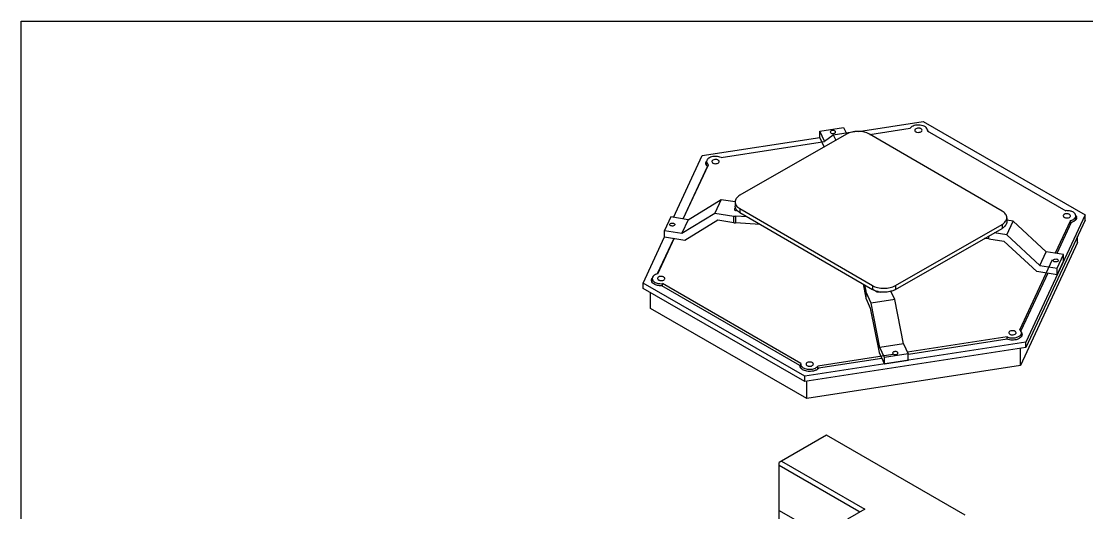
# Model space of a CAD drawing. Header units: millimetres. Extents: x 0 to 1189, y 0 to 841.
# Drawn here: x 0 to 652, y 540 to 841 of the extents above; entities that cross this region are included whole.
import ezdxf

# ---------------------------------------------------------------- set-up
doc = ezdxf.new("R2010")
doc.units = ezdxf.units.MM
doc.header["$LTSCALE"] = 65.395
doc.layers.get('0').update_dxf_attribs({"linetype": 'CONTINUOUS'})
doc.layers.add('AXIS', color=7, linetype='CONTINUOUS')
doc.layers.add('SURFACES', color=7, linetype='CONTINUOUS')

msp = doc.modelspace()

# ---------------------------------------------------------------- linework, layer by layer
at = {"color": 7, "linetype": 'Continuous'}
for p, q in [((0, 0), (0, 841)), ((0, 841), (1189, 841)), ((488.62, 773.73), (503.1, 775.97)), ((503.1, 775.97), (504.67, 772.61)), ((504.93, 771.83), (439.71, 734.37)), ((488.62, 769.65), (488.62, 773.73)), ((491.48, 767.56), (488.62, 773.73)), ((488.62, 769.65), (491.25, 763.97)), ((491.48, 767.56), (496.89, 771.4)), ((496.89, 771.4), (511.38, 773.65)), ((496.89, 771.4), (498.43, 768.09)), ((511.38, 773.65), (511.45, 773.5)), ((600.19, 724.74), (519.08, 771.81)), ((404.94, 719.94), (419.87, 752.12)), ((419.87, 751.82), (419.87, 752.12)), ((436.77, 730.27), (436.77, 727.82)), ((439.68, 726.2), (520.79, 679.13)), ((439.68, 723.75), (520.79, 676.68)), ((444.23, 721.11), (437.12, 721.56)), ((452.12, 716.53), (437.12, 717.48)), ((603.1, 720.67), (603.1, 718.22)), ((642.48, 717.63), (633.75, 698.81)), ((534.93, 679.11), (600.15, 716.58)), ((534.93, 676.66), (600.15, 714.13)), ((389.36, 686.37), (399.29, 707.76)), ((592.11, 707.71), (589.3, 707.89)), ((646.37, 705.43), (611.36, 630)), ((646.37, 705.43), (646.37, 709.35)), ((628.1, 686.63), (611.69, 651.28)), ((476.51, 630.09), (391.94, 678.92)), ((515.14, 679.96), (516.74, 671.51)), ((516.01, 679.46), (516.74, 675.59)), ((385.06, 665.01), (385.06, 674.72)), ((520.04, 668.28), (516.95, 674.94)), ((534.53, 670.52), (532.2, 675.55)), ((480.7, 609.79), (385.06, 665.01)), ((516.95, 670.85), (519.54, 665.28)), ((603.22, 646.21), (542.86, 636.87)), ((528.32, 634.93), (525.45, 641.1)), ((539.94, 643.35), (542.81, 637.17)), ((611.36, 630), (611.36, 640.61)), ((526.69, 634.37), (487.86, 628.36)), ((524.95, 638.1), (528.32, 630.85)), ((476.5, 629.93), (476.51, 630.09)), ((476.51, 629.93), (476.51, 630.09)), ((611.36, 630), (480.7, 609.79)), ((480.7, 609.79), (480.7, 620.4)), ((492.78, 587.47), (463.79, 570.73)), ((577.63, 538.48), (492.78, 587.47)), ((463.79, 524.74), (463.79, 570.73)), ((463.79, 569.1), (512.58, 540.93)), ((465.2, 571.55), (516.12, 542.15)), ((463.79, 541.34), (489.71, 526.37)), ((516.12, 542.15), (505.51, 536.03)), ((512.58, 540.93), (512.58, 540.11))]:
    msp.add_line(p, q, dxfattribs=at)
at = {"color": 9, "linetype": 'Continuous'}
for p, q in [((439.68, 726.2), (439.68, 723.75)), ((600.15, 716.58), (600.15, 714.13)), ((520.79, 679.13), (520.79, 676.68)), ((534.93, 679.11), (534.93, 676.66)), ((516.95, 670.85), (516.95, 674.94))]:
    msp.add_line(p, q, dxfattribs=at)
at = {"color": 7, "linetype": 'Continuous'}
for centre, radius, start, end in [((442.38, 729.21), 6.04, 224.14904, 224.83752), ((643.75, 720.72), 2.02, 359.9869, 10.50932), ((526.85, 687.7), 12.59, 248.80803, 251.08327), ((523.3, 676.09), 0.612, 204.92659, 209.14266), ((527.15, 688.58), 13.52, 251.08968, 254.03223), ((527.67, 690.64), 15.65, 258.8204, 259.40884), ((527.73, 690.95), 15.96, 259.41228, 261.12298), ((527.8, 691.39), 16.4, 261.12397, 263.36664), ((610.41, 649.09), 2.1, 6.77723, 16.53161), ((610.5, 649.1), 2.01, 0.04764, 6.71997), ((478.5, 629.92), 2, 179.93833, 183.70518), ((483.79, 632.6), 5.92, 295.8949, 300.83137)]:
    msp.add_arc(centre, radius, start, end, dxfattribs=at)
for points, knots in [([(495.51, 773.83), (495.44, 773.79), (495.21, 773.64), (495.04, 773.37), (495.04, 773.18)], [0, 0, 0, 0, 0.29449, 1, 1, 1, 1]), ([(495.04, 773.18), (495.04, 772.98), (495.32, 772.55), (496.06, 772.27), (496.93, 772.22), (497.52, 772.38), (497.77, 772.52)], [0, 0, 0, 0, 0.183509, 0.435119, 0.728337, 1, 1, 1, 1]), ([(498.24, 773.17), (498.24, 773.37), (497.95, 773.8), (497.21, 774.08), (496.35, 774.13), (495.75, 773.97), (495.51, 773.83)], [0, 0, 0, 0, 0.183509, 0.435119, 0.728337, 1, 1, 1, 1]), ([(497.77, 772.52), (497.84, 772.56), (498.06, 772.71), (498.24, 772.98), (498.24, 773.17)], [0, 0, 0, 0, 0.29449, 1, 1, 1, 1]), ([(512.01, 773.51), (510.73, 773.51), (508.28, 773.25), (505.94, 772.41), (504.93, 771.83)], [0, 0, 0, 0, 0.525401, 1, 1, 1, 1]), ([(519.08, 771.81), (518.07, 772.39), (515.74, 773.24), (513.3, 773.51), (512.01, 773.51)], [0, 0, 0, 0, 0.474274, 1, 1, 1, 1]), ([(547.37, 775.16), (547.19, 775.05), (546.87, 774.81), (546.71, 774.41), (546.71, 774.24)], [0, 0, 0, 0, 0.550751, 1, 1, 1, 1]), ([(546.71, 774.24), (546.71, 773.97), (547, 773.53), (547.55, 773.21), (548.32, 772.95), (549.38, 772.9), (550.21, 773.12), (550.56, 773.32)], [0, 0, 0, 0, 0.183291, 0.301475, 0.436206, 0.728901, 1, 1, 1, 1]), ([(551.21, 774.24), (551.21, 774.51), (550.93, 774.94), (550.38, 775.27), (549.61, 775.53), (548.55, 775.58), (547.72, 775.36), (547.37, 775.16)], [0, 0, 0, 0, 0.183291, 0.301475, 0.436206, 0.728901, 1, 1, 1, 1]), ([(550.56, 773.32), (550.74, 773.43), (551.06, 773.67), (551.21, 774.06), (551.21, 774.24)], [0, 0, 0, 0, 0.550751, 1, 1, 1, 1]), ([(554.42, 774.64), (554.49, 774.56), (554.73, 774.23), (554.89, 773.84), (554.95, 773.55)], [0, 0, 0, 0, 0.265628, 1, 1, 1, 1]), ([(427.11, 755.04), (427.11, 755.31), (426.83, 755.75), (426.28, 756.07), (425.5, 756.33), (424.45, 756.39), (423.62, 756.16), (423.27, 755.96)], [0, 0, 0, 0, 0.183291, 0.301475, 0.436206, 0.728901, 1, 1, 1, 1]), ([(418.92, 754), (418.92, 754.11), (418.96, 754.59), (419.17, 755.04), (419.38, 755.33)], [0, 0, 0, 0, 0.240541, 1, 1, 1, 1]), ([(419.32, 752.75), (419.26, 752.84), (419.03, 753.22), (418.92, 753.67), (418.92, 754)], [0, 0, 0, 0, 0.264774, 1, 1, 1, 1]), ([(423.27, 755.96), (423.09, 755.85), (422.77, 755.61), (422.61, 755.22), (422.61, 755.04)], [0, 0, 0, 0, 0.550751, 1, 1, 1, 1]), ([(422.61, 755.04), (422.61, 754.77), (422.89, 754.34), (423.45, 754.01), (424.22, 753.75), (425.27, 753.7), (426.11, 753.92), (426.45, 754.12)], [0, 0, 0, 0, 0.183291, 0.301475, 0.436206, 0.728901, 1, 1, 1, 1]), ([(426.45, 754.12), (426.64, 754.23), (426.96, 754.48), (427.11, 754.87), (427.11, 755.04)], [0, 0, 0, 0, 0.550751, 1, 1, 1, 1]), ([(439.71, 734.37), (439.27, 734.11), (438.47, 733.56), (437.52, 732.56), (436.91, 731.45), (436.77, 730.65), (436.77, 730.27)], [0, 0, 0, 0, 0.289946, 0.549249, 0.782369, 1, 1, 1, 1]), ([(436.77, 730.27), (436.77, 729.89), (436.91, 729.1), (437.51, 728), (438.45, 727), (439.24, 726.45), (439.68, 726.2)], [0, 0, 0, 0, 0.217912, 0.45115, 0.710347, 1, 1, 1, 1]), ([(436.87, 726.48), (436.8, 726.44), (436.59, 726.3), (436.43, 726.05), (436.43, 725.86)], [0, 0, 0, 0, 0.294726, 1, 1, 1, 1]), ([(436.43, 725.86), (436.43, 725.66), (436.77, 725.2), (437.26, 725.07), (437.54, 725.03)], [0, 0, 0, 0, 0.415619, 1, 1, 1, 1]), ([(437.52, 725.63), (437.28, 725.96), (436.91, 726.66), (436.77, 727.44), (436.77, 727.82)], [0, 0, 0, 0, 0.516887, 1, 1, 1, 1]), ([(438.04, 725), (438, 725.05), (437.81, 725.25), (437.64, 725.46), (437.52, 725.63)], [0, 0, 0, 0, 0.256591, 1, 1, 1, 1]), ([(439.68, 723.75), (439.53, 723.84), (438.96, 724.19), (438.44, 724.6), (438.1, 724.95)], [0, 0, 0, 0, 0.263603, 1, 1, 1, 1]), ([(603.1, 720.67), (603.1, 721.05), (602.96, 721.84), (602.36, 722.94), (601.41, 723.94), (600.62, 724.49), (600.19, 724.74)], [0, 0, 0, 0, 0.217912, 0.45115, 0.710347, 1, 1, 1, 1]), ([(600.15, 716.58), (600.59, 716.83), (601.39, 717.38), (602.35, 718.38), (602.96, 719.49), (603.1, 720.29), (603.1, 720.67)], [0, 0, 0, 0, 0.289946, 0.549249, 0.782369, 1, 1, 1, 1]), ([(603.1, 718.22), (603.1, 717.84), (602.96, 717.04), (602.35, 715.93), (601.39, 714.93), (600.59, 714.38), (600.15, 714.13)], [0, 0, 0, 0, 0.217631, 0.450751, 0.710054, 1, 1, 1, 1]), ([(638.22, 722.71), (638.04, 722.6), (637.72, 722.36), (637.56, 721.96), (637.56, 721.79)], [0, 0, 0, 0, 0.550751, 1, 1, 1, 1]), ([(637.56, 721.79), (637.56, 721.52), (637.84, 721.08), (638.4, 720.76), (639.17, 720.5), (640.22, 720.44), (641.06, 720.67), (641.4, 720.87)], [0, 0, 0, 0, 0.183291, 0.301475, 0.436206, 0.728901, 1, 1, 1, 1]), ([(642.06, 721.79), (642.06, 722.06), (641.78, 722.49), (641.23, 722.82), (640.45, 723.08), (639.4, 723.13), (638.57, 722.91), (638.22, 722.71)], [0, 0, 0, 0, 0.183291, 0.301475, 0.436206, 0.728901, 1, 1, 1, 1]), ([(641.4, 720.87), (641.59, 720.98), (641.91, 721.22), (642.06, 721.61), (642.06, 721.79)], [0, 0, 0, 0, 0.550751, 1, 1, 1, 1]), ([(644.36, 718.49), (644.23, 718.4), (643.64, 718.04), (642.99, 717.78), (642.48, 717.63)], [0, 0, 0, 0, 0.233611, 1, 1, 1, 1]), ([(645.52, 719.71), (645.46, 719.6), (645.15, 719.12), (644.72, 718.74), (644.36, 718.49)], [0, 0, 0, 0, 0.230003, 1, 1, 1, 1]), ([(645.29, 722.1), (645.34, 722.02), (645.55, 721.71), (645.69, 721.36), (645.74, 721.09)], [0, 0, 0, 0, 0.263891, 1, 1, 1, 1]), ([(645.78, 720.72), (645.78, 720.46), (645.71, 720.11), (645.56, 719.79), (645.52, 719.71)], [0, 0, 0, 0, 0.740193, 1, 1, 1, 1]), ([(393.86, 683.39), (393.86, 683.66), (393.58, 684.1), (393.02, 684.42), (392.25, 684.69), (391.2, 684.74), (390.37, 684.51), (390.02, 684.31)], [0, 0, 0, 0, 0.183291, 0.301475, 0.436206, 0.728901, 1, 1, 1, 1]), ([(385.65, 682.38), (385.65, 682.5), (385.69, 682.99), (385.92, 683.46), (386.15, 683.76)], [0, 0, 0, 0, 0.239863, 1, 1, 1, 1]), ([(385.93, 681.32), (385.88, 681.41), (385.72, 681.74), (385.65, 682.11), (385.65, 682.38)], [0, 0, 0, 0, 0.260535, 1, 1, 1, 1]), ([(387.1, 680.11), (386.97, 680.2), (386.52, 680.53), (386.13, 680.96), (385.93, 681.32)], [0, 0, 0, 0, 0.272843, 1, 1, 1, 1]), ([(391.94, 678.92), (391.05, 678.89), (389.36, 679.05), (387.76, 679.68), (387.1, 680.11)], [0, 0, 0, 0, 0.530483, 1, 1, 1, 1]), ([(390.02, 684.31), (389.83, 684.2), (389.51, 683.96), (389.36, 683.57), (389.36, 683.39)], [0, 0, 0, 0, 0.550751, 1, 1, 1, 1]), ([(389.36, 683.39), (389.36, 683.12), (389.64, 682.69), (390.2, 682.36), (390.97, 682.1), (392.02, 682.05), (392.85, 682.27), (393.2, 682.47)], [0, 0, 0, 0, 0.183291, 0.301475, 0.436206, 0.728901, 1, 1, 1, 1]), ([(393.2, 682.47), (393.39, 682.58), (393.71, 682.83), (393.86, 683.22), (393.86, 683.39)], [0, 0, 0, 0, 0.550751, 1, 1, 1, 1]), ([(520.79, 679.13), (521.79, 678.55), (524.12, 677.7), (527.85, 677.29), (531.59, 677.69), (533.93, 678.53), (534.93, 679.11)], [0, 0, 0, 0, 0.236985, 0.499679, 0.762548, 1, 1, 1, 1]), ([(522.3, 675.96), (522.17, 676.02), (521.65, 676.23), (521.15, 676.48), (520.79, 676.68)], [0, 0, 0, 0, 0.258345, 1, 1, 1, 1]), ([(522.77, 675.79), (522.93, 675.51), (523.67, 675.16), (524.41, 675.16), (524.8, 675.26)], [0, 0, 0, 0, 0.442323, 1, 1, 1, 1]), ([(524.64, 675.29), (524.54, 675.31), (524.13, 675.4), (523.73, 675.5), (523.43, 675.58)], [0, 0, 0, 0, 0.253189, 1, 1, 1, 1]), ([(532.2, 675.55), (531.19, 675.27), (529.09, 674.93), (526.97, 674.97), (525.9, 675.1)], [0, 0, 0, 0, 0.493331, 1, 1, 1, 1]), ([(534.93, 676.66), (534.73, 676.55), (533.86, 676.09), (532.92, 675.75), (532.2, 675.55)], [0, 0, 0, 0, 0.237023, 1, 1, 1, 1]), ([(607.26, 645.67), (606.91, 645.64), (605.55, 645.61), (604.17, 645.85), (603.22, 646.21)], [0, 0, 0, 0, 0.258083, 1, 1, 1, 1]), ([(604.97, 651.06), (604.78, 650.95), (604.46, 650.71), (604.31, 650.31), (604.31, 650.14)], [0, 0, 0, 0, 0.550751, 1, 1, 1, 1]), ([(604.31, 650.14), (604.31, 649.87), (604.59, 649.43), (605.15, 649.11), (605.92, 648.85), (606.97, 648.8), (607.8, 649.02), (608.15, 649.22)], [0, 0, 0, 0, 0.183291, 0.301475, 0.436206, 0.728901, 1, 1, 1, 1]), ([(608.81, 650.14), (608.81, 650.41), (608.53, 650.84), (607.97, 651.17), (607.2, 651.43), (606.15, 651.48), (605.32, 651.26), (604.97, 651.06)], [0, 0, 0, 0, 0.183291, 0.301475, 0.436206, 0.728901, 1, 1, 1, 1]), ([(610.94, 646.77), (610.7, 646.62), (609.55, 646.02), (608.25, 645.74), (607.26, 645.67)], [0, 0, 0, 0, 0.227948, 1, 1, 1, 1]), ([(608.15, 649.22), (608.34, 649.33), (608.66, 649.57), (608.81, 649.96), (608.81, 650.14)], [0, 0, 0, 0, 0.550751, 1, 1, 1, 1]), ([(612.17, 647.97), (612.1, 647.85), (611.77, 647.38), (611.32, 647.01), (610.94, 646.77)], [0, 0, 0, 0, 0.229729, 1, 1, 1, 1]), ([(612.03, 650.45), (612.08, 650.39), (612.24, 650.15), (612.36, 649.89), (612.42, 649.69)], [0, 0, 0, 0, 0.261006, 1, 1, 1, 1]), ([(612.51, 649.11), (612.51, 649.01), (612.48, 648.61), (612.33, 648.22), (612.17, 647.97)], [0, 0, 0, 0, 0.243018, 1, 1, 1, 1]), ([(533.66, 638.38), (533.59, 638.34), (533.36, 638.19), (533.19, 637.92), (533.19, 637.73)], [0, 0, 0, 0, 0.29449, 1, 1, 1, 1]), ([(533.19, 637.73), (533.19, 637.53), (533.47, 637.1), (534.21, 636.82), (535.08, 636.77), (535.67, 636.93), (535.92, 637.07)], [0, 0, 0, 0, 0.183509, 0.435119, 0.728337, 1, 1, 1, 1]), ([(536.39, 637.72), (536.39, 637.92), (536.1, 638.36), (535.36, 638.63), (534.5, 638.68), (533.9, 638.52), (533.66, 638.38)], [0, 0, 0, 0, 0.183509, 0.435119, 0.728337, 1, 1, 1, 1]), ([(535.92, 637.07), (535.99, 637.11), (536.21, 637.26), (536.39, 637.53), (536.39, 637.72)], [0, 0, 0, 0, 0.29449, 1, 1, 1, 1]), ([(478.15, 627.54), (478.01, 627.62), (477.53, 627.94), (477.1, 628.36), (476.87, 628.72)], [0, 0, 0, 0, 0.272672, 1, 1, 1, 1]), ([(483.67, 626.52), (482.68, 626.41), (480.76, 626.47), (478.91, 627.07), (478.15, 627.54)], [0, 0, 0, 0, 0.525781, 1, 1, 1, 1]), ([(480.87, 631.86), (480.68, 631.75), (480.36, 631.51), (480.21, 631.12), (480.21, 630.94)], [0, 0, 0, 0, 0.550751, 1, 1, 1, 1]), ([(480.21, 630.94), (480.21, 630.67), (480.49, 630.24), (481.04, 629.91), (481.82, 629.65), (482.87, 629.6), (483.7, 629.82), (484.05, 630.02)], [0, 0, 0, 0, 0.183291, 0.301475, 0.436206, 0.728901, 1, 1, 1, 1]), ([(484.71, 630.94), (484.71, 631.21), (484.43, 631.65), (483.87, 631.97), (483.1, 632.23), (482.05, 632.29), (481.22, 632.06), (480.87, 631.86)], [0, 0, 0, 0, 0.183291, 0.301475, 0.436206, 0.728901, 1, 1, 1, 1]), ([(486.37, 627.27), (486.17, 627.18), (485.31, 626.81), (484.38, 626.61), (483.67, 626.52)], [0, 0, 0, 0, 0.235288, 1, 1, 1, 1]), ([(484.05, 630.02), (484.24, 630.13), (484.56, 630.38), (484.71, 630.77), (484.71, 630.94)], [0, 0, 0, 0, 0.550751, 1, 1, 1, 1]), ([(487.86, 628.36), (487.79, 628.28), (487.48, 627.96), (487.11, 627.69), (486.82, 627.52)], [0, 0, 0, 0, 0.234139, 1, 1, 1, 1])]:
    msp.add_open_spline(points, degree=3, knots=knots, dxfattribs=at)
for points in [[(419.57, 752.43), (419.48, 752.53), (419.4, 752.64), (419.32, 752.75)], [(419.87, 752.12), (419.77, 752.22), (419.66, 752.32), (419.57, 752.43)], [(436.87, 726.48), (436.92, 726.5), (436.97, 726.53), (437.02, 726.55)], [(438.05, 725), (437.88, 724.99), (437.71, 725), (437.54, 725.03)], [(516.74, 675.59), (516.78, 675.36), (516.86, 675.14), (516.95, 674.94)], [(516.74, 671.51), (516.78, 671.28), (516.86, 671.06), (516.95, 670.85)], [(476.69, 629.05), (476.59, 629.28), (476.52, 629.54), (476.51, 629.79)], [(476.87, 628.72), (476.81, 628.83), (476.75, 628.94), (476.69, 629.05)]]:
    msp.add_open_spline(points, degree=3, dxfattribs=at)
at = {"layer": 'AXIS', "color": 7, "linetype": 'Continuous'}
for p, q in [((519.31, 771.67), (543.9, 775.47)), ((554.42, 773.85), (639.13, 724.94)), ((428.18, 757.57), (491.51, 767.37)), ((405.07, 719.92), (420.48, 753.13)), ((419.36, 752.69), (419.36, 755.04)), ((641.95, 718.86), (632.72, 698.97)), ((641.95, 716.49), (641.95, 718.86)), ((645.31, 719.39), (645.31, 721.79)), ((389.47, 686.32), (399.66, 708.26)), ((630.76, 694.74), (610.95, 652.06)), ((386.11, 681.04), (386.11, 683.39)), ((392.29, 678.71), (392.29, 680.24)), ((477, 631.33), (392.29, 680.24)), ((603.24, 647.61), (542.34, 638.19)), ((603.24, 646.21), (603.24, 647.61)), ((612.06, 647.81), (612.06, 650.14)), ((533.33, 636.79), (487.53, 629.71)), ((476.96, 628.61), (476.96, 630.94)), ((487.53, 628.03), (487.53, 629.71))]:
    msp.add_line(p, q, dxfattribs=at)
for centre, start, end in [((552.6, 774.24), 347.7964, 359.79753), ((478.82, 630.94), 167.7964, 179.79753)]:
    msp.add_arc(centre, 1.86, start, end, dxfattribs=at)
for points, knots in [([(554.46, 774.23), (554.47, 774.6), (554.2, 775.42), (553.19, 776.36), (551.76, 777.04), (550.04, 777.41), (548.19, 777.44), (546.03, 777.06), (544.48, 776.27), (543.9, 775.47)], [0, 0, 0, 0, 0.08949, 0.195339, 0.322583, 0.466446, 0.617057, 0.76285, 1, 1, 1, 1]), ([(428.18, 757.57), (427.3, 757.96), (425.35, 758.35), (422.91, 758.12), (421.19, 757.46), (420.2, 756.8), (419.53, 755.98), (419.36, 755.34), (419.36, 755.04)], [0, 0, 0, 0, 0.279536, 0.568827, 0.699899, 0.814862, 0.913098, 1, 1, 1, 1]), ([(419.36, 755.04), (419.36, 754.93), (419.41, 754.44), (419.64, 753.99), (419.87, 753.71)], [0, 0, 0, 0, 0.238718, 1, 1, 1, 1]), ([(419.87, 753.71), (419.92, 753.65), (420.1, 753.44), (420.31, 753.25), (420.48, 753.13)], [0, 0, 0, 0, 0.23931, 1, 1, 1, 1]), ([(645.31, 721.79), (645.31, 722.25), (644.86, 723.3), (643.38, 724.32), (641.39, 724.93), (639.9, 725), (639.13, 724.94)], [0, 0, 0, 0, 0.184168, 0.414677, 0.694939, 1, 1, 1, 1]), ([(641.95, 718.86), (642.26, 718.94), (643.31, 719.26), (644.32, 719.85), (644.82, 720.47)], [0, 0, 0, 0, 0.283769, 1, 1, 1, 1]), ([(644.82, 720.47), (644.89, 720.57), (645.16, 720.96), (645.31, 721.44), (645.31, 721.79)], [0, 0, 0, 0, 0.268774, 1, 1, 1, 1]), ([(389.47, 686.32), (389, 686.2), (388.13, 685.91), (387.04, 685.24), (386.3, 684.39), (386.11, 683.71), (386.11, 683.39)], [0, 0, 0, 0, 0.305581, 0.57373, 0.801065, 1, 1, 1, 1]), ([(386.11, 683.39), (386.11, 683.11), (386.26, 682.51), (386.63, 682.02), (386.86, 681.8)], [0, 0, 0, 0, 0.471828, 1, 1, 1, 1]), ([(386.86, 681.8), (387.48, 681.18), (389.31, 680.33), (391.25, 680.17), (392.29, 680.24)], [0, 0, 0, 0, 0.455872, 1, 1, 1, 1]), ([(603.24, 647.61), (603.91, 647.32), (605.38, 646.95), (607.63, 646.93), (609.71, 647.42), (610.9, 648.13), (611.33, 648.56)], [0, 0, 0, 0, 0.255279, 0.527112, 0.783943, 1, 1, 1, 1]), ([(611.33, 648.56), (611.55, 648.78), (611.92, 649.26), (612.06, 649.86), (612.06, 650.14)], [0, 0, 0, 0, 0.527612, 1, 1, 1, 1]), ([(612.06, 650.14), (612.06, 650.25), (612.02, 650.74), (611.78, 651.19), (611.55, 651.47)], [0, 0, 0, 0, 0.238718, 1, 1, 1, 1]), ([(477.06, 630.33), (477.09, 630.24), (477.24, 629.9), (477.47, 629.59), (477.67, 629.38)], [0, 0, 0, 0, 0.236236, 1, 1, 1, 1]), ([(477.67, 629.38), (478.18, 628.86), (479.67, 628.06), (482.19, 627.65), (484.77, 627.92), (486.36, 628.62), (486.96, 629.11)], [0, 0, 0, 0, 0.223632, 0.492098, 0.765154, 1, 1, 1, 1])]:
    msp.add_open_spline(points, degree=3, knots=knots, dxfattribs=at)
for points in [[(611.28, 651.77), (611.17, 651.87), (611.06, 651.97), (610.95, 652.06)], [(611.55, 651.47), (611.47, 651.58), (611.37, 651.68), (611.28, 651.77)], [(476.96, 630.95), (476.96, 630.74), (477, 630.53), (477.06, 630.33)], [(486.96, 629.11), (487.06, 629.2), (487.17, 629.3), (487.27, 629.4)], [(487.27, 629.4), (487.36, 629.5), (487.45, 629.6), (487.53, 629.71)]]:
    msp.add_open_spline(points, degree=3, dxfattribs=at)
at = {"layer": 'SURFACES', "color": 7, "linetype": 'Continuous'}
for p, q in [((512.37, 773.5), (551.95, 779.62)), ((551.95, 779.62), (650.94, 722.47)), ((416.72, 758.7), (488.59, 769.82)), ((399.14, 720.83), (416.72, 758.7)), ((408.14, 719.44), (428.35, 731.83)), ((428.35, 731.83), (424.46, 723.46)), ((428.35, 731.83), (436.81, 730.52)), ((397.45, 721.09), (393.57, 712.73)), ((408.14, 719.44), (397.45, 721.09)), ((404.26, 711.08), (424.46, 723.46)), ((408.14, 719.44), (404.26, 711.08)), ((426.33, 719.09), (406.13, 706.7)), ((424.46, 723.46), (435.99, 721.68)), ((435.99, 717.6), (426.33, 719.09)), ((603.08, 710.1), (606.96, 718.46)), ((606.96, 718.46), (603.1, 719.06)), ((627.16, 699.83), (606.96, 718.46)), ((650.94, 722.47), (614.71, 644.4)), ((650.94, 719.2), (614.71, 641.13)), ((650.94, 719.2), (650.94, 722.47)), ((393.57, 708.65), (393.57, 712.73)), ((393.57, 712.73), (404.26, 711.08)), ((603.08, 710.1), (595.25, 711.31)), ((380.48, 680.63), (393.57, 708.83)), ((406.13, 706.7), (393.57, 708.65)), ((592.11, 707.71), (592.11, 709.51)), ((592.11, 707.71), (601.21, 706.31)), ((601.21, 706.31), (621.41, 687.67)), ((623.28, 691.46), (603.08, 710.1)), ((623.28, 691.46), (627.16, 699.83)), ((637.85, 698.17), (627.16, 699.83)), ((633.97, 689.81), (637.85, 698.17)), ((637.85, 694.09), (637.85, 698.17)), ((623.28, 691.46), (633.97, 689.81)), ((633.97, 685.72), (637.85, 694.09)), ((633.97, 685.72), (621.41, 687.67)), ((633.97, 685.72), (633.97, 689.81)), ((380.48, 677.36), (380.48, 680.63)), ((479.48, 623.48), (380.48, 680.63)), ((479.48, 620.21), (380.48, 677.36)), ((519.54, 665.28), (524.95, 638.1)), ((534.53, 670.52), (520.04, 668.28)), ((525.45, 641.1), (520.04, 668.28)), ((539.94, 643.35), (534.53, 670.52)), ((614.71, 644.4), (479.48, 623.48)), ((614.71, 641.13), (479.48, 620.21)), ((539.94, 643.35), (525.45, 641.1)), ((614.71, 641.13), (614.71, 644.4)), ((542.81, 637.17), (528.32, 634.93)), ((528.32, 630.85), (528.32, 634.93)), ((542.81, 633.09), (528.32, 630.85)), ((542.81, 633.09), (542.81, 637.17)), ((479.48, 620.21), (479.48, 623.48))]:
    msp.add_line(p, q, dxfattribs=at)
at = {"layer": 'SURFACES', "color": 9, "linetype": 'Continuous'}
for p, q in [((435.99, 717.6), (435.99, 721.68)), ((437.12, 721.56), (437.12, 717.48)), ((516.74, 675.59), (516.74, 671.51))]:
    msp.add_line(p, q, dxfattribs=at)
at = {"layer": 'SURFACES', "color": 7, "linetype": 'Continuous'}
for centre in [(437.9, 734.07), (437.9, 729.99)]:
    msp.add_arc(centre, 12.53, 261.23199, 266.41932, dxfattribs=at)
for points, knots in [([(397.28, 717.12), (397.52, 717.26), (398.12, 717.42), (398.99, 717.37), (399.72, 717.09), (400.01, 716.66), (400.01, 716.46)], [0, 0, 0, 0, 0.271655, 0.564873, 0.816487, 1, 1, 1, 1]), ([(396.81, 716.46), (396.81, 716.53), (396.86, 716.8), (397.09, 717.01), (397.28, 717.12)], [0, 0, 0, 0, 0.220867, 1, 1, 1, 1]), ([(399.54, 715.81), (399.29, 715.67), (398.7, 715.51), (397.83, 715.56), (397.09, 715.83), (396.81, 716.27), (396.81, 716.46)], [0, 0, 0, 0, 0.271655, 0.564873, 0.816487, 1, 1, 1, 1]), ([(400.01, 716.46), (400.01, 716.4), (399.96, 716.12), (399.73, 715.92), (399.54, 715.81)], [0, 0, 0, 0, 0.220867, 1, 1, 1, 1]), ([(634.15, 693.78), (633.9, 693.64), (633.31, 693.48), (632.44, 693.53), (631.7, 693.81), (631.41, 694.25), (631.42, 694.44)], [0, 0, 0, 0, 0.271655, 0.564873, 0.816487, 1, 1, 1, 1]), ([(631.42, 694.44), (631.42, 694.5), (631.47, 694.78), (631.7, 694.98), (631.88, 695.09)], [0, 0, 0, 0, 0.220867, 1, 1, 1, 1]), ([(631.88, 695.09), (632.13, 695.23), (632.73, 695.4), (633.59, 695.34), (634.33, 695.07), (634.62, 694.63), (634.62, 694.44)], [0, 0, 0, 0, 0.271655, 0.564873, 0.816487, 1, 1, 1, 1]), ([(634.62, 694.44), (634.62, 694.38), (634.57, 694.1), (634.33, 693.89), (634.15, 693.78)], [0, 0, 0, 0, 0.220867, 1, 1, 1, 1])]:
    msp.add_open_spline(points, degree=3, knots=knots, dxfattribs=at)

doc.saveas('drawing.dxf')
